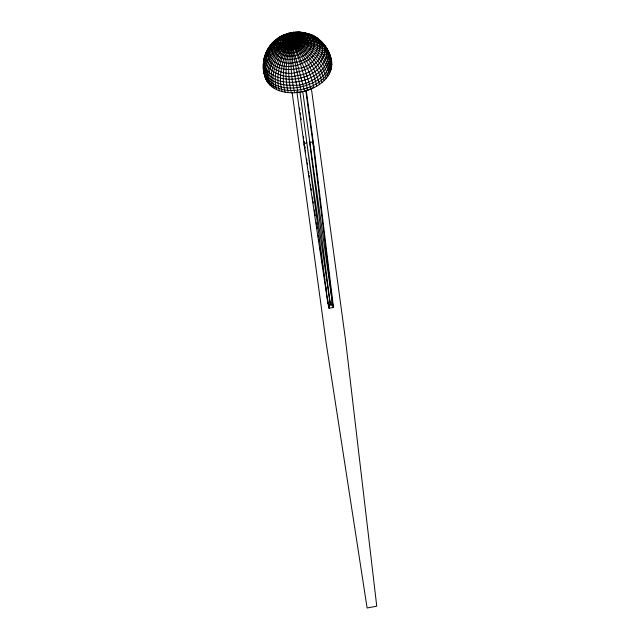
<?xml version="1.0" encoding="UTF-8"?>
<svg xmlns="http://www.w3.org/2000/svg" width="640" height="640" viewBox="0 0 640 640"><rect width="100%" height="100%" fill="white"/><g stroke="black" fill="none" stroke-linecap="round" stroke-linejoin="round"><path stroke-width="0.96" d="M264.76 75.832C268.968 92.472 290.448 95.104 304.576 91.176L289.776 35.136L289.024 33.152L286.44 34.152L288.936 33.12L293.184 32.576M265.856 79.488L263.872 72.72L263.904 68.056M304.576 91.176C317.672 87.856 332.888 77.568 331.712 62.4C330.488 51.616 323.864 41.672 314.376 36.392C303.24 29.48 291.976 40.84 285.072 48.664C276.472 59.552 270.048 74.416 274.216 88.344M264.504 73.552L264.6 75.088C259.344 58.296 270.176 38.72 286.976 33.752C297.744 50.6 302.48 71.032 307.784 90.224M296.84 91.376L303.992 144.032L327.904 303.328L329.448 305.352L329.064 308.256L333.488 307.416L314 147.288L306.176 89.752M291.264 32.6C292.008 52.392 297.232 72.384 301.304 91.912M266.192 53.44C270.736 39.544 281.84 33.464 294.392 43.184C308.312 51.32 320.76 64.456 324.104 80.64M263.472 64.856C262.976 51.304 273.928 36.416 288.912 41.264C306.48 44.088 325.576 55.472 329.232 74.072M264.184 60.16L264.72 58.616M283.72 35.784L284.992 34.488L288.336 37.024L295.776 48.88L305.032 69.744L310.904 89.072M268.416 48.312C262.696 57.984 260.72 71.592 267.648 81.144C277.488 91.936 294.24 92.144 307.264 87.936C319.728 84.016 334.68 72.232 330.576 57.608C328.2 47.28 320.248 38.768 310.624 34.632M264.944 56.36L266.024 54.128M302.712 91.32L332.32 302.488L333.488 307.416L331.384 304.28L332.32 302.488L312.832 142.368L305.808 90.68M326.088 78.536C323.136 63.232 310.664 51.416 297.392 44.288C289.392 40.064 276.048 34.952 270.696 45.528M270.104 46.144L272.696 42.824M278.84 38.192L280.288 36.672L284.992 34.488M268.592 48.088L269.6 46.792M306.936 33.552L300.56 32.128L293.216 32.352C289.416 52.008 294.304 72.896 298 92.416M274.56 41.168L276.648 39.192M275.248 40.648L276.616 39.616M328.328 303.336L329.064 308.256L327.904 303.328L329.976 301.992L332.32 302.488M329.288 304.672L330.2 304.056L331.384 304.28M293.216 32.352L299.144 32.192C290.88 33.656 291.464 46.44 289.664 52.992C288.192 66.192 288.072 79.816 291.424 92.752M280.952 36.496L277.408 38.616L281.264 36.328C290.416 37.24 295.912 46.576 301.296 53.04C308.216 63.096 314.272 74.128 316.744 86.184M311.64 88.328L313 87.6M310.952 88.696L306.568 90.496M302.672 32.856C292.792 30.728 290.768 46.328 287.232 52.76C283.496 65.416 281.576 79.24 285.112 92.16M285.632 34.448L281.688 36.096C289.496 34.28 293.992 46.064 298.304 51.056C305.176 62.44 311.08 74.656 313.904 87.72M288.936 33.416L291.48 32.84M329.448 305.352L331.544 304.952M291.112 32.68L293.616 32.24M304.048 32.648L299.448 32.256M331.712 62.4C330.552 48.336 313.608 27.488 298.408 35C283.328 48.44 274.36 70.656 279.304 90.672M297.408 32.144L301.64 32.328M302.768 32.416L306.368 33.136L311.568 35.384L309.064 34.632M296.608 32.232L295.96 32.04C289.744 37.568 291.896 48.464 290.848 56.128C290.856 68.392 291.648 80.784 294.696 92.704M304.888 32.872C340.768 47.312 291.264 79.472 273.528 60.792C262.832 49.568 275.272 34.928 289.088 41.048C306.408 45.48 324.072 57.944 327.8 76.336M310.128 34.44C298.4 30.368 289.92 43.784 283.976 51.784C277.4 62.928 272.824 76.752 276.656 89.608M318.928 40.408L320.352 41.336M313.92 36.328L315.336 37.624M320.592 41.248C311.192 30.432 295.368 38.16 286.408 45.6C275.064 54.8 265.416 70.272 270.048 85.256M326.816 49.224L328.936 53.488M322.936 43.368L326.488 48.504M329.304 54.176L330.312 57.184M330.448 58L331.24 60.16M266.96 81.536C260.696 56.792 289.496 36.16 312.112 38.056C340.216 44.544 315.808 75.256 297.656 75.352C279.344 82.224 249.28 60.52 274.344 45.656C294.184 36.552 326.512 43.04 331.68 67.04M268.36 83.472C262.168 58.776 289.824 34.616 313.472 37.328C322.296 38.76 324.776 50.448 320.344 57.208C315.472 65.528 306.208 70.296 297.008 72.12C280.04 78.808 251.272 57.824 274.8 44.344C295.432 36.784 326.08 45.928 331.176 69.4M272 86.888C266.352 64.088 285.84 38.456 308.384 34.952C331.496 39.528 315.52 67.264 298.912 68.256C289.952 70.504 279.312 70.032 272.088 63.664C266.256 58.784 266 47.616 273.312 44.056C294.672 35.88 325.152 48.36 330.36 71.744M282.128 91.528C278.728 79.704 281.008 67 284.896 55.576C288.8 47.256 292.328 36.36 301.432 32.52C324.384 35.696 312.616 61.744 295.128 62.216C278.736 67.976 261.192 48.648 279.568 37.416C289.248 37.224 296.776 45.6 303.728 51.36C312.096 60.08 319.584 70.536 321.872 82.624M288.224 92.576C284.144 75.912 285.936 57.92 291.808 41.896C305.928 33.768 335.96 40.92 324.224 61.936C314.368 77.552 292.184 83.272 275.416 76.36C254.128 66.584 266.704 44.928 285.344 42.696C302.824 38.728 328.232 44.296 331.856 64.704M314 147.288L312.832 142.368L309.6 142.024L330.272 304.04M304.96 148.136L303.992 144.032L306.8 142.56L299.912 91.848M319.416 84.48C315.632 67.68 305.064 52.664 291.808 41.896C279.728 43.264 266.128 50.248 263.504 63.136C263.416 73.688 273.904 80.456 283.368 81.768C296.64 83.84 310.992 79.92 320.864 70.688C327.776 64.696 332.152 51.688 323.48 45.304C303.072 31.536 267.144 44.64 263.856 70.04C269.632 96.512 311.32 90.336 324.96 73.744C346.4 47.736 300.416 33.584 282.272 44.8C272.064 49.048 260.24 60.152 264.632 72.16C269.664 82.504 282.424 85.736 293.048 85.184C314.032 87.536 348.312 56.16 317.008 42.96C294.72 33.28 261.808 51.28 265.136 77.144M330.2 304.056L306.8 142.56L327.904 303.328M263.32 67.992L263.72 70.408M305.304 149.944L305.6 151.912M306.632 158.792L306.928 160.76M307.224 162.728L307.52 164.696M308.552 171.576L308.848 173.544M309.144 175.512L309.44 177.472M310.472 184.36L310.768 186.328M311.064 188.288L311.36 190.256M312.392 197.144L312.688 199.112M312.984 201.072L313.272 203.04M314.312 209.928L314.6 211.888M314.896 213.856L315.192 215.824M316.224 222.704L316.52 224.672M316.816 226.64L317.112 228.608M318.144 235.488L318.44 237.456M318.736 239.424L319.032 241.392M320.064 248.272L320.36 250.24M320.656 252.208L320.952 254.168M321.984 261.056L322.28 263.024M322.576 264.984L322.872 266.952M323.904 273.84L324.2 275.808M324.496 277.768L324.784 279.736M325.824 286.624L326.112 288.584M326.408 290.552L326.704 292.52M327.736 299.4L328.032 301.368M311.304 88.096L345.432 339.264L376.752 606.176L367.12 608L326.16 342.904L292.168 92.728M299.592 108L299.856 109.952M300.256 112.88L300.52 114.832M300.92 117.752L301.184 119.704M303.432 136.28L303.704 138.232M304.096 141.16L304.36 143.112M304.76 146.032L305.024 147.984M263.912 60.936L264 63.296M274.064 46.968C274.824 66.592 308.632 61.072 311.496 45.064C310.744 25.44 276.928 30.968 274.064 46.968M276.608 45.592C277.64 61.928 305.744 57.936 308.368 43.976C307.344 27.64 279.232 31.632 276.608 45.592M279.36 44.416C280.192 57.672 303.008 54.432 305.136 43.104C304.304 29.84 281.488 33.08 279.36 44.416M282.28 43.448C282.912 53.504 300.224 51.048 301.832 42.456C301.2 32.392 283.896 34.848 282.28 43.448M285.344 42.696C285.768 49.464 297.408 47.808 298.488 42.032C298.064 35.272 286.432 36.928 285.344 42.696M288.536 42.184C295.672 50.984 297.768 32.64 288.536 42.184"/></g></svg>
